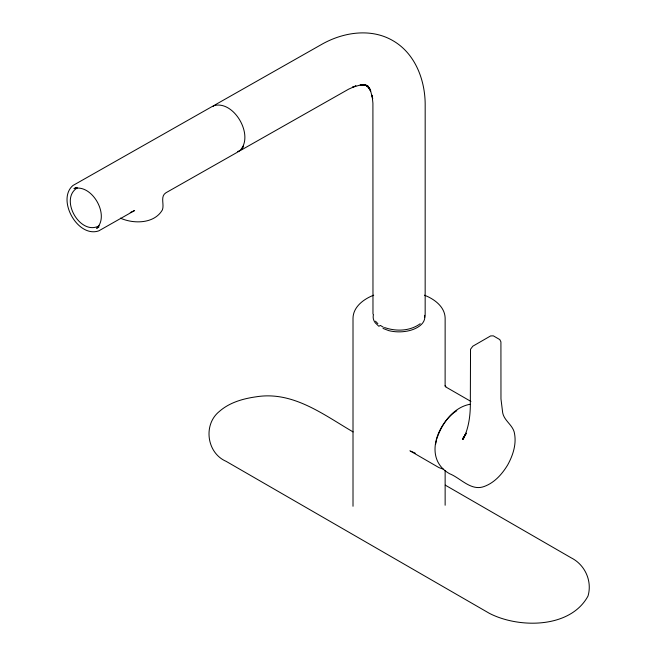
<?xml version="1.0" encoding="UTF-8"?>
<svg xmlns="http://www.w3.org/2000/svg" width="656" height="656" viewBox="0 0 656 656"><rect width="100%" height="100%" fill="white"/><g stroke="black" fill="none" stroke-linecap="round" stroke-linejoin="round"><path stroke-width="0.98" d="M424.612 317.578L425.162 314.486L425.178 105.837C425.457 80.762 415.519 53.62 392.846 40.623C370.509 27.634 342.35 32.341 320.899 44.838L214.701 105.083L212.88 106.608M435.559 444.366L436.658 439.545M120.417 218.153C133.726 224.122 154.414 223.885 162.426 209.83C164.476 204.229 159.982 196.472 165.927 192.774L239.268 151.175C255.266 136.71 234.012 99.277 213.389 105.821L72.964 185.484C56.318 199.662 77.802 238.276 98.843 230.83L134.636 210.527L130.265 212.536M436.88 438.577C442.005 423.284 453.239 407.466 469.983 404.268M465.867 433.985L462.701 439.069L466.121 433.099L463.038 439.372C468.843 428.311 470.467 415.084 470.336 402.407L470.532 349.271L472.796 346.212L490.622 335.929L493.328 335.847L499.782 339.578L500.922 341.874L500.971 398.955L502.701 412.878C504.374 421.226 513.5 425.318 514.575 433.895C516.485 444.678 512.82 455.592 507.67 464.965C502.127 474.108 494.509 482.742 484.218 486.473C471.041 491.451 460.692 478.093 449.573 473.722C424.629 459.61 435.6 427.491 453.772 412.796M243.54 146.173L241.818 148.871L243.31 146.534M462.521 438.93L465.899 433.878M420.242 323.695C410.139 331.206 396.068 331.633 384.514 327.516M454.526 412.271L456.789 410.713M77.441 187.796C58.868 198.784 80.204 236.283 99.13 225.803M98.941 226.968L96.662 228.37C110.085 215.316 92.029 183.573 73.956 188.608L76.317 187.386M383.022 328.435L388.77 330.632A25.92 14.965 0 0 0 409.377 330.632C416.412 328.869 425.99 323.949 424.735 315.356M373.707 295.192C363.932 298.947 353.149 306.746 353.01 318.291L353.01 506.268M237.603 151.503L240.572 150.429L348.664 89.15L355.913 85.92L352.526 87.191L359.562 85.247L364.211 84.698L360.193 84.993L366.671 85.37L364.687 85.009M443.382 469.196L438.987 467.621L409.893 450.787M364.711 85.1L368.533 86.469L364.966 84.919L368.426 86.92L366.868 85.764M410.787 451.189L415.256 453.181M424.432 295.192C434.1 298.931 444.727 306.532 445.137 317.914L445.121 384.826L445.637 386.909L444.989 385.679L446.482 387.36L470.926 401.439M383.416 327.278L380.341 325.417L378.84 326.286L375.265 322.834A25.92 14.965 0 0 1 373.469 314.593M353.092 431.919C323.367 414.584 292.953 390.869 256.299 396.79C243.056 398.643 229.428 402.497 219.243 411.542C202.975 424.678 206.73 452.984 226.115 461.332L489.351 613.319C518.666 628.505 570.343 628.669 588.014 596.033C592.376 581.093 585.045 564.775 571.13 557.805L445.268 485.137M366.901 85.846L369.795 88.749L367.18 85.665L370.747 91.086L369 87.461L370.837 91.758L372.682 98.826L372.083 95.259L372.911 103.148L372.977 314.109M375.494 321.186L377.905 323.695M445.137 470.459L445.137 505.243"/></g></svg>
